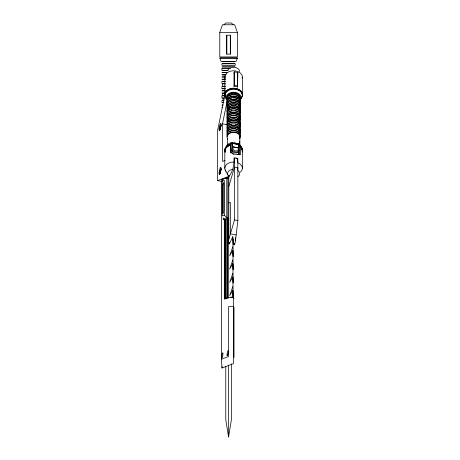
<?xml version="1.0" encoding="UTF-8"?>
<svg xmlns="http://www.w3.org/2000/svg" width="460" height="460" viewBox="0 0 460 460"><rect width="100%" height="100%" fill="white"/><g stroke="black" fill="none" stroke-linecap="round" stroke-linejoin="round"><path stroke-width="0.69" d="M227.332 145.791L227.332 138.719L227.66 138.828M221.335 125.287L221.386 124.792L220.213 126.35A14.013 9.907 0 0 0 219.995 126.92L219.863 129.185L220.277 129.772M221.335 169.188L221.386 168.688L220.213 170.252A14.013 9.907 0 0 0 219.995 170.815L219.863 173.086L220.277 173.673M237.613 169.82L237.86 167.75L234.514 167.112L228.815 186.507M233.3 244.536L234.64 244.789L235.503 240.568L237.86 220.541L237.86 158.407L234.514 157.774L234.514 219.909L228.815 239.303L227.953 243.524L229.96 243.903M233.985 157.889C234.272 164.456 233.093 171.091 229.017 176.439L228.309 175.789A6.112 4.318 0 0 1 232.018 169.452L232.921 169.372M225.768 366.223L225.768 419.761L228.574 437L231.38 419.761L231.38 363.848M225.199 93.323L217.614 130.439L217.614 180.636L221.628 181.395M225.026 160.459L222.502 161.431L222.502 123.832L227.24 100.648M237.567 73.864L237.86 72.496L234.514 71.858L233.841 73.071M237.567 87.222L237.86 72.496M219.788 32.39L222.462 24.771L234.68 24.771L237.354 32.39L237.354 56.942L219.788 56.942L219.788 32.39L237.354 32.39M232.812 246.773L229.655 255.789L232.812 250.309L233.214 256.467L232.812 236.727L229.339 243.788L229.339 242.362M232.812 260.061L229.655 269.077L232.812 263.597L233.214 269.75L232.812 250.309M232.812 273.349L229.655 282.365L232.812 276.885L233.214 283.038L232.812 263.597M232.812 286.632L229.655 295.653L232.812 290.174L233.214 296.326L232.812 276.885M241.115 147.7A7.51 5.313 0 0 0 238.912 143.945L232.564 142.485L230.753 143.773L230.788 144.532L229.333 144.957A8.533 6.032 0 0 0 225.066 150.178M225.118 152.484A8.786 6.21 0 0 1 229.212 145.498L230.874 145.009L229.333 145.653A8.533 6.032 0 0 0 225.36 149.316M230.874 145.009L230.753 152.915L230.753 143.773M239.999 145.521L239.999 154.663L240.114 145.86L238.188 143.549M240.034 146.976L241.207 147.769A8.786 6.21 0 0 1 242.253 151.955M228.171 218.057L226.774 217.793L224.296 215.113L222.191 215.924L222.191 181.211L223.186 179.193L226.774 177.813L228.171 178.077M233.841 86.434L234.514 85.221L234.514 71.858M221.197 125.948L220.213 127.368A14.013 9.907 0 0 0 219.995 127.937L219.909 129.703M221.197 169.849L220.213 171.269A14.013 9.907 0 0 0 219.995 171.833L219.909 173.604M224.003 24.771L225.676 23L231.472 23L233.145 24.771M233.645 154.422A3.588 2.449 20.8 0 1 231.909 151.898L232.145 143.244L232.375 146.631L232.881 146.935L238.286 147.959L238.573 144.515L238.843 144.653L238.843 153.209A3.588 2.449 20.8 0 1 237.826 154.813M217.614 180.636L227.953 176.657L227.878 298.109M224.762 178.497L225.877 178.308M222.191 181.211L224.296 180.406L224.296 215.113M223.186 217.747L223.186 219.173L226.774 217.793L226.774 177.813M225.095 219.535L225.877 219.472L225.877 298.879M227.47 218.621L226.061 219.161L226.061 298.574L227.47 298.028L227.47 218.621L228.585 218.747M228.476 297.879L228.068 297.798L228.068 218.391L228.683 218.155M228.068 297.798L228.769 297.528M224.325 219.374L224.325 298.988L228.585 297.35L233.398 297.056L233.398 363.636L222.013 368.017L221.409 359.243L228.585 356.483L228.585 306.509L233.398 306.21L234.008 307.533L234.008 357.506M230.874 144.106L229.212 144.595A8.786 6.21 0 0 0 225.118 151.581M230.874 144.313L229.212 144.802A8.786 6.21 0 0 0 225.118 151.788M228.815 202.906L230.414 202.561L230.414 233.864L236.164 234.951M232.564 142.485L231.656 142.565A7.51 5.313 0 0 0 226.349 146.326M230.793 297.407L232.812 297.281L232.812 290.174M219.788 57.925L237.354 57.925M222.301 61.697L234.847 61.697M222.301 63.537L234.847 63.537M221.864 65.872L235.278 65.872M222.301 66.131L234.847 66.131M222.301 67.971L230.195 67.971M230.31 68.229L221.864 68.229L221.864 70.305L227.993 70.305M222.301 70.564L228.033 70.564M222.301 72.404L226.947 72.404M221.864 72.663L226.837 72.663M221.864 74.738L226.297 74.738M222.301 74.997L225.434 74.997M222.301 76.837L225.434 76.837M221.864 77.096L225.222 77.096M221.864 79.172L225.222 79.172M222.301 79.43L225.434 79.43M222.301 81.27L225.434 81.27M225.222 81.529L221.864 81.529L221.864 82.57M221.864 83.605L225.222 83.605M225.434 83.864L222.301 83.864L222.301 86.221L225.434 86.221M221.864 86.48L225.222 86.48M225.222 88.561L221.864 88.561L221.864 87.521M222.301 88.82L225.434 88.82M222.301 90.654L225.434 90.654M221.864 90.919L225.222 90.919M221.864 92.995L225.222 92.995M225.434 93.254L222.301 93.254L222.301 95.611L225.434 95.611M225.222 95.87L221.864 95.87L221.864 97.945L223.83 97.945M222.301 98.204L224.135 98.204M222.301 100.044L224.135 100.044M221.864 100.303L223.83 100.303M223.83 102.379L221.864 102.379L221.864 101.344M222.301 102.637L223.14 102.637M222.301 104.995L223.14 104.995M221.864 105.254L222.766 105.254M221.864 107.335L222.766 107.335M240.114 154.359C237.044 155.244 233.611 154.094 230.874 152.605M228.585 177.583L227.47 177.456L226.061 177.997L226.878 178.238M233.985 162.064L233.599 162.029A8.786 6.21 0 0 0 225.992 171.344M234.514 85.221L237.86 85.853M222.502 123.832L227.188 124.717M219.909 128.685L220.277 128.754M232.145 143.244L238.705 144.486M231.909 143.342L238.843 144.653M232.375 146.631L238.573 147.809M219.909 172.586L220.277 172.655M228.476 177.307L228.068 177.227L228.068 178.411M225.682 178.675L224.325 178.417L221.409 179.544L221.409 359.243M228.068 218.391L228.476 218.471M234.514 219.909L237.86 220.541M223.186 219.173L225.975 219.702M235.876 158.211L237.049 158.458M240.114 145.86L241.207 146.866A8.786 6.21 0 0 1 242.253 151.052M240.114 146.067L241.207 147.073A8.786 6.21 0 0 1 242.253 151.26M240.034 146.28L240.994 147.165A8.533 6.032 0 0 1 242.138 150.178M225.118 169.849L227.7 174.748M233.398 297.056L234.008 298.379M229.017 176.439L228.706 175.444M232.812 236.727L233.255 244.524L233.255 239.545M242.385 76.998L242.385 94.357M242.385 150.88L242.385 168.239M239.873 136.81L239.873 144.975M239.66 141.019L239.66 145.107M238.51 151.231L238.51 154.083A3.588 2.449 20.8 0 1 238.395 154.721M238.286 147.959L238.188 149.937A2.789 1.903 20.8 0 1 235.583 150.909A2.789 1.903 20.8 0 1 232.978 148.954L232.881 146.935M237.642 73.514L237.642 86.877L233.985 86.181L233.985 72.818M237.642 158.579L237.642 162.76L237.992 162.863A8.786 6.21 0 0 1 240.327 172.236M235.503 237.716L235.503 240.568M235.278 64.831L235.278 63.796L221.864 63.796L221.864 64.831M234.64 243.369L234.64 244.789M230.305 35.219L230.305 54.113M228.815 175.225L228.815 239.303M228.574 365.136L228.574 437M226.843 35.219L226.843 54.113M225.463 219.391L225.463 298.799M224.819 76.998L224.819 94.357M224.819 150.88L224.819 168.239M224.762 219.46L224.762 299.075M222.013 366.58L222.013 368.017M225.992 98.365A8.786 6.21 0 0 1 228.355 90.281A8.786 6.21 0 0 1 239.993 90.999A8.786 6.21 0 0 1 240.327 99.256M225.992 98.158A8.786 6.21 0 0 1 228.355 90.074A8.786 6.21 0 0 1 239.993 90.792A8.786 6.21 0 0 1 240.327 99.049M225.118 95.968A8.786 6.21 0 0 1 233.22 88.153A8.786 6.21 0 0 1 242.253 95.438M225.118 78.602A8.786 6.21 0 0 1 233.22 70.788A8.786 6.21 0 0 1 242.253 78.073M225.066 94.357A8.533 6.032 0 0 1 233.231 88.331A8.533 6.032 0 0 1 242.104 93.834M237.923 170.574A6.112 4.318 0 0 1 237.923 176.686M227.096 100.194A7.51 5.313 0 0 1 233.599 92.224A7.51 5.313 0 0 1 240.108 100.194M226.211 98.072A8.533 6.032 0 0 1 225.36 96.617M225.36 93.495A8.533 6.032 0 0 1 228.706 90.108M229.333 89.826A8.533 6.032 0 0 1 231.391 89.228M235.813 89.228A8.533 6.032 0 0 1 239.637 90.787M241.845 149.316A8.533 6.032 0 0 1 242.104 150.351M227.7 70.489A6.112 4.318 0 0 1 234.399 67.321A6.112 4.318 0 0 1 239.712 71.605M227.125 98.762A6.71 4.744 0 0 1 233.599 92.793A6.71 4.744 0 0 1 240.08 98.762M234.186 142.974A6.71 4.744 0 0 1 236.957 143.589M227.125 108.169A6.71 4.744 0 0 1 233.599 102.2A6.71 4.744 0 0 1 240.08 108.169M226.895 105.472A6.71 4.744 0 0 1 234.479 100.769A6.71 4.744 0 0 1 240.08 106.703M226.895 115.247A6.71 4.744 0 0 1 234.479 110.544A6.71 4.744 0 0 1 240.08 116.472M227.125 117.944A6.71 4.744 0 0 1 233.599 111.97A6.71 4.744 0 0 1 240.08 117.944M227.332 116.897A6.273 4.433 0 0 1 233.599 112.464A6.273 4.433 0 0 1 239.873 116.897M227.332 97.721A6.273 4.433 0 0 1 233.599 93.282A6.273 4.433 0 0 1 239.873 97.721M226.895 131.658A6.71 4.744 0 0 1 234.479 126.954A6.71 4.744 0 0 1 240.08 132.882M226.895 135.159A6.71 4.744 0 0 1 234.479 130.456A6.71 4.744 0 0 1 240.08 136.384M227.332 133.308A6.273 4.433 0 0 1 233.599 128.875A6.273 4.433 0 0 1 239.873 133.308M229.166 131.836A6.273 4.433 0 0 1 239.66 133.826M226.895 99.205A6.71 4.744 0 0 1 234.479 94.501A6.71 4.744 0 0 1 240.08 100.429M226.895 121.883A6.71 4.744 0 0 1 234.479 117.179A6.71 4.744 0 0 1 240.08 123.113M227.125 114.442A6.71 4.744 0 0 1 233.599 108.468A6.71 4.744 0 0 1 240.08 114.442M227.792 139A6.71 4.744 0 0 1 233.599 131.882A6.71 4.744 0 0 1 239.413 139M227.125 127.713A6.71 4.744 0 0 1 233.599 121.745A6.71 4.744 0 0 1 240.08 127.713M227.332 126.672A6.273 4.433 0 0 1 233.599 122.233A6.273 4.433 0 0 1 239.873 126.672M227.125 121.078A6.71 4.744 0 0 1 233.599 115.109A6.71 4.744 0 0 1 240.08 121.078M227.332 123.533A6.273 4.433 0 0 1 233.599 119.1A6.273 4.433 0 0 1 239.873 123.533M227.332 100.855A6.273 4.433 0 0 1 233.599 96.422A6.273 4.433 0 0 1 239.873 100.855M227.125 111.303A6.71 4.744 0 0 1 233.599 105.334A6.71 4.744 0 0 1 240.08 111.303M227.332 110.262A6.273 4.433 0 0 1 233.599 105.823A6.273 4.433 0 0 1 239.873 110.262M227.332 107.128A6.273 4.433 0 0 1 233.599 102.689A6.273 4.433 0 0 1 239.873 107.128M226.895 102.338A6.71 4.744 0 0 1 234.479 97.635A6.71 4.744 0 0 1 240.08 103.563M227.125 134.355A6.71 4.744 0 0 1 233.599 128.38A6.71 4.744 0 0 1 240.08 134.355M227.125 124.579A6.71 4.744 0 0 1 233.599 118.611A6.71 4.744 0 0 1 240.08 124.579M227.332 136.81A6.273 4.433 0 0 1 234.422 132.411A6.273 4.433 0 0 1 239.66 137.96M228.171 109.342A6.273 4.433 0 0 1 234.422 107.163A6.273 4.433 0 0 1 239.66 110.412M227.125 131.215A6.71 4.744 0 0 1 233.599 125.246A6.71 4.744 0 0 1 240.08 131.215M226.895 128.518A6.71 4.744 0 0 1 234.479 123.82A6.71 4.744 0 0 1 240.08 129.749M227.332 113.396A6.273 4.433 0 0 1 233.599 108.962A6.273 4.433 0 0 1 239.873 113.396M227.125 105.035A6.71 4.744 0 0 1 233.599 99.061A6.71 4.744 0 0 1 240.08 105.035M227.332 120.031A6.273 4.433 0 0 1 233.599 115.598A6.273 4.433 0 0 1 239.873 120.031M226.895 111.745A6.71 4.744 0 0 1 234.479 107.042A6.71 4.744 0 0 1 240.08 112.97M226.895 125.016A6.71 4.744 0 0 1 234.479 120.319A6.71 4.744 0 0 1 240.08 126.247M226.895 118.381A6.71 4.744 0 0 1 234.479 113.677A6.71 4.744 0 0 1 240.08 119.611M230.466 101.447A6.273 4.433 0 0 1 231.46 101.12M232.513 100.924A6.273 4.433 0 0 1 234.692 100.924M235.227 101.004A6.273 4.433 0 0 1 238.038 102.154M227.332 103.989A6.273 4.433 0 0 1 233.599 99.555A6.273 4.433 0 0 1 239.873 103.989M227.332 130.174A6.273 4.433 0 0 1 233.599 125.735A6.273 4.433 0 0 1 239.873 130.174M228.171 106.208A6.273 4.433 0 0 1 229.166 105.288M230.466 104.587A6.273 4.433 0 0 1 231.46 104.259M231.978 104.138A6.273 4.433 0 0 1 235.227 104.138M235.744 104.259A6.273 4.433 0 0 1 236.739 104.587M238.038 105.288A6.273 4.433 0 0 1 239.66 107.278M226.895 108.606A6.71 4.744 0 0 1 234.479 103.908A6.71 4.744 0 0 1 240.08 109.837M227.125 101.901A6.71 4.744 0 0 1 233.599 95.927A6.71 4.744 0 0 1 240.08 101.901M227.545 120.554A6.273 4.433 0 0 1 233.599 117.265A6.273 4.433 0 0 1 239.66 120.554M229.166 121.699A6.273 4.433 0 0 1 239.66 123.688M229.166 125.2A6.273 4.433 0 0 1 230.006 124.706M230.466 124.499A6.273 4.433 0 0 1 231.978 124.05M235.227 124.05A6.273 4.433 0 0 1 238.038 125.2M228.171 129.254A6.273 4.433 0 0 1 229.166 128.334M230.466 127.633A6.273 4.433 0 0 1 231.46 127.305M231.978 127.19A6.273 4.433 0 0 1 236.739 127.633M237.199 127.84A6.273 4.433 0 0 1 239.033 129.254M229.166 115.063A6.273 4.433 0 0 1 230.006 114.563M230.466 114.356A6.273 4.433 0 0 1 231.978 113.913M232.513 113.827A6.273 4.433 0 0 1 234.692 113.827M235.227 113.913A6.273 4.433 0 0 1 238.038 115.063M229.166 111.924A6.273 4.433 0 0 1 230.466 111.222M230.949 111.044A6.273 4.433 0 0 1 231.978 110.779M235.227 110.779A6.273 4.433 0 0 1 236.256 111.044M236.739 111.222A6.273 4.433 0 0 1 238.038 111.924M229.166 95.881A6.273 4.433 0 0 1 230.466 95.18M230.949 95.001A6.273 4.433 0 0 1 233.059 94.599M234.146 94.599A6.273 4.433 0 0 1 239.66 97.871M229.166 99.021A6.273 4.433 0 0 1 230.466 98.313M230.949 98.135A6.273 4.433 0 0 1 231.978 97.871M233.599 97.721A6.273 4.433 0 0 1 236.256 98.135M236.739 98.313A6.273 4.433 0 0 1 238.038 99.021M238.843 150.132A3.588 2.449 20.8 0 1 235.376 152.018A3.588 2.449 20.8 0 1 231.909 148.821M238.51 151.012A3.588 2.449 20.8 0 1 235.497 152.956A3.588 2.449 20.8 0 1 231.696 150.374M219.104 128.961L219.202 130.755A3.829 0.701 -79.3 0 0 220.921 126.224L220.921 123.516A3.829 0.701 -79.3 0 0 219.202 128.047L219.104 128.961M219.104 172.862L219.202 174.656A3.829 0.701 -79.3 0 0 220.921 170.119L220.921 167.411A3.829 0.701 -79.3 0 0 219.202 171.948L219.104 172.862M222.697 185.851L222.697 213.354A2.185 0.397 -79.3 0 0 223.244 213.06A2.185 0.397 -79.3 0 0 223.79 210.473L223.79 182.971A2.185 0.397 -79.3 0 0 223.244 183.27A2.185 0.397 -79.3 0 0 222.697 185.851M237.354 58.219L236.083 61.439L221.059 61.439L219.788 58.219L237.354 58.219M230.466 35.219L226.682 35.219L226.682 54.113L230.466 54.113L230.466 35.219M222.312 357.138A2.61 0.477 -79.3 0 0 222.893 352.831A2.61 0.477 -79.3 0 0 221.726 355.919A2.61 0.477 -79.3 0 0 222.312 357.138M227.683 355.074A2.61 0.477 -79.3 0 0 228.269 350.761A2.61 0.477 -79.3 0 0 227.096 353.849A2.61 0.477 -79.3 0 0 227.683 355.074"/></g></svg>
